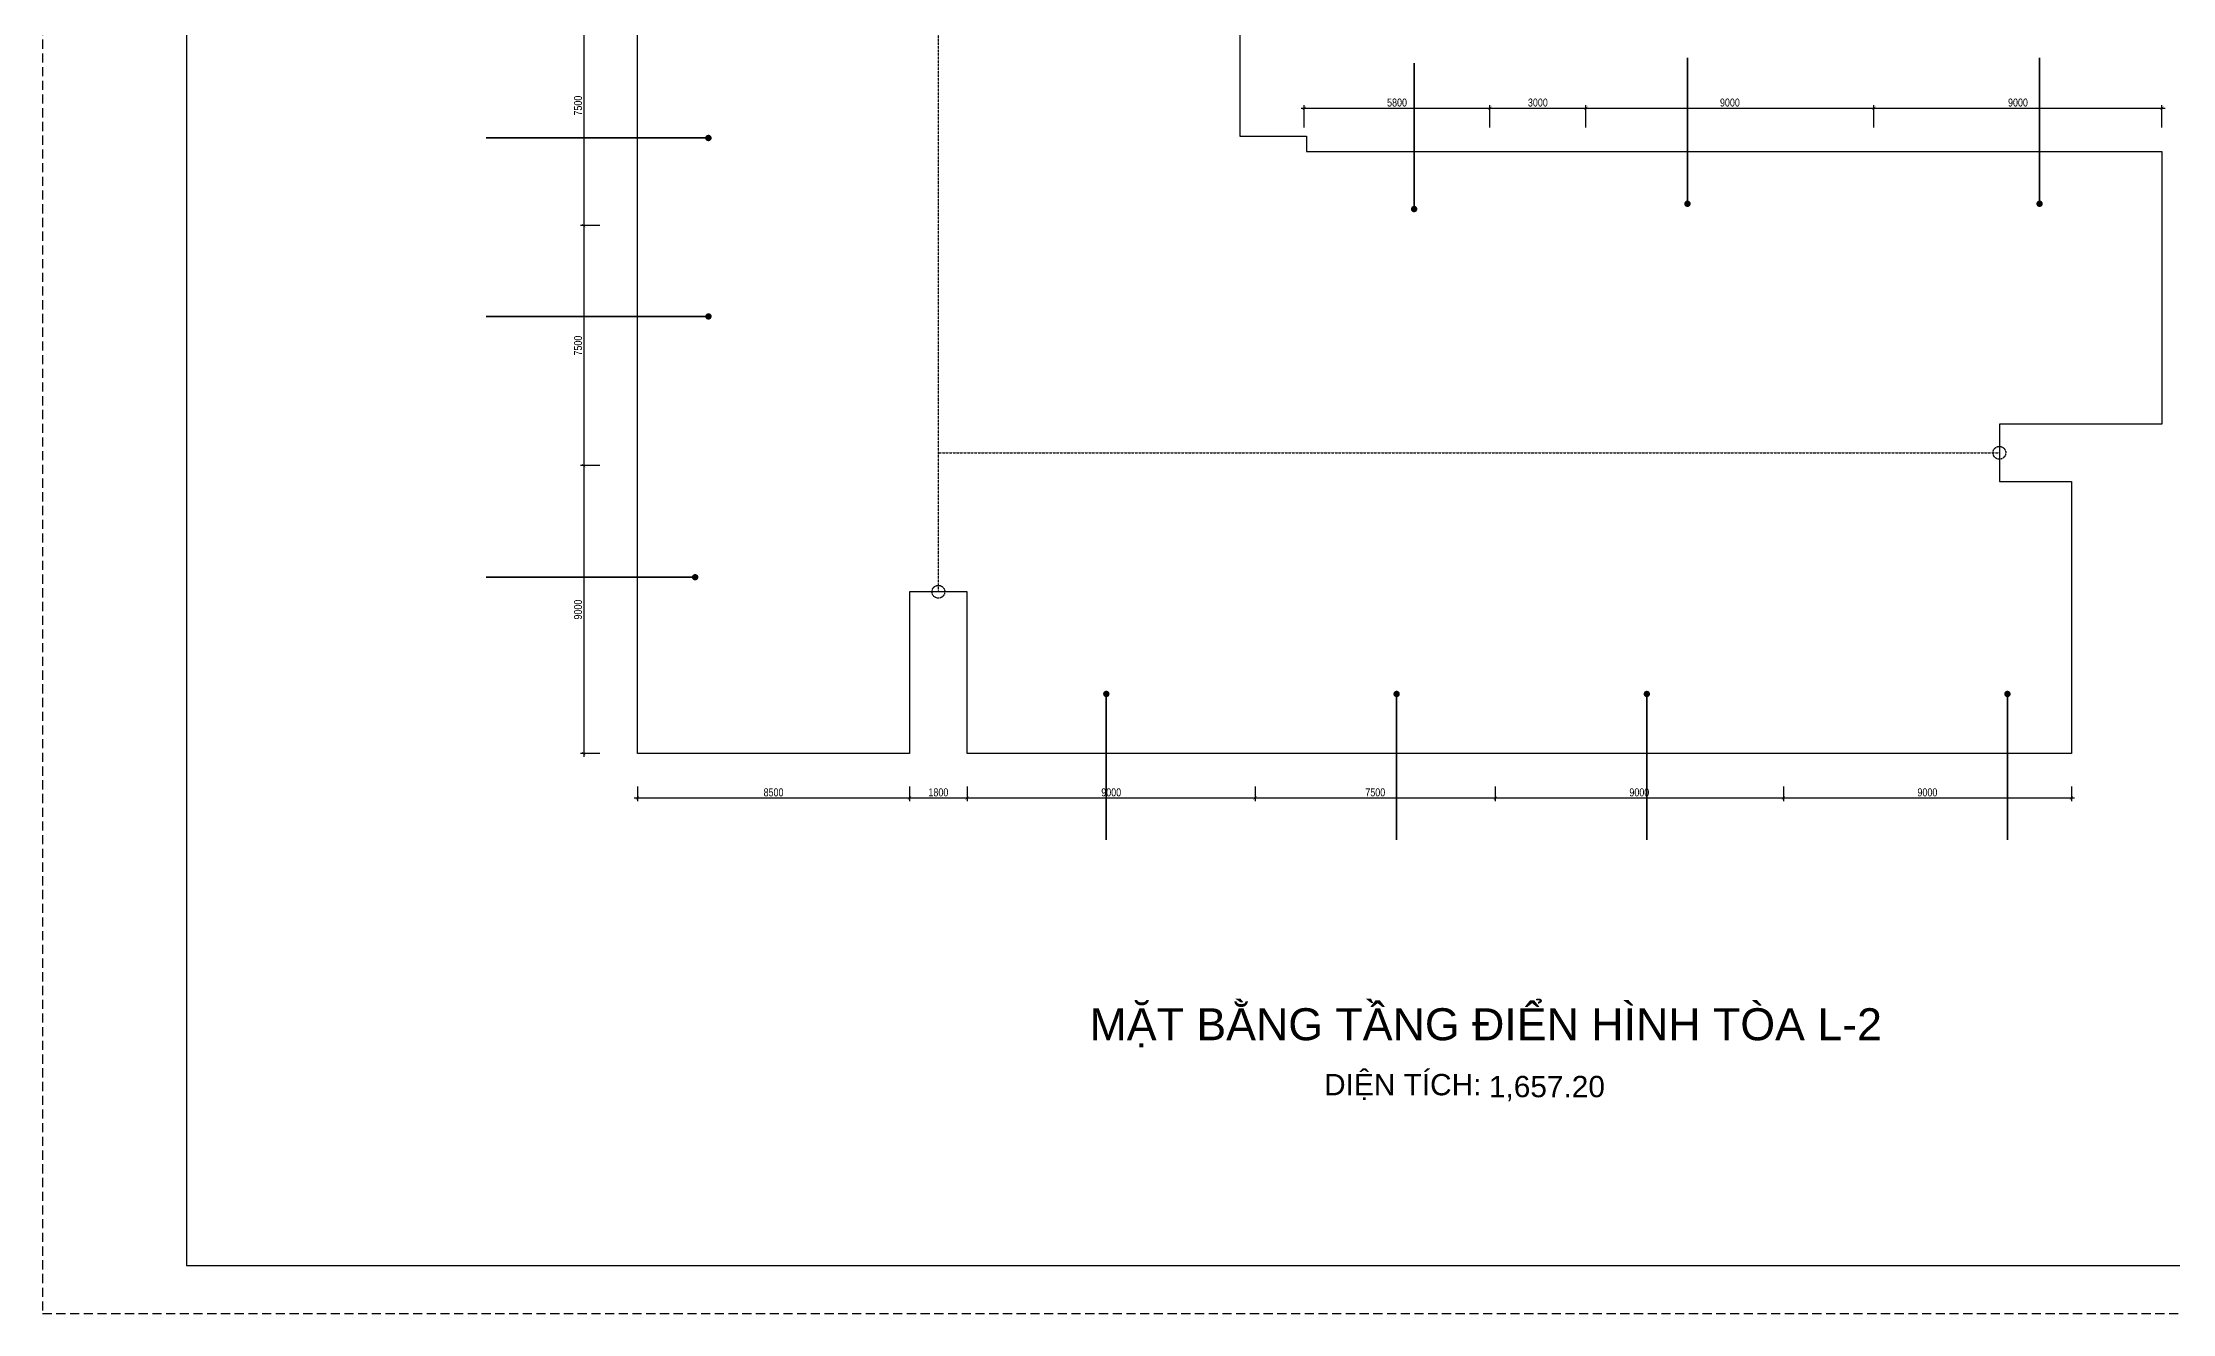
# Model space of a CAD drawing. Header units: millimetres. Extents: x 43 to 126043, y -89269 to -169.
# Drawn here: x 43 to 66586, y -89269 to -49553 of the extents above; entities that cross this region are included whole.
import ezdxf
from ezdxf.enums import TextEntityAlignment as Align

# ---------------------------------------------------------------- set-up
doc = ezdxf.new("R2010")
doc.units = ezdxf.units.MM
doc.linetypes.add('HIDDEN', pattern=[9.525, 6.35, -3.175])
doc.layers.get('0').update_dxf_attribs({"color": 231})
doc.layers.get('DefPoints').update_dxf_attribs({"color": 191})
doc.layers.add('A-SHBD', color=7, linetype='Continuous', lineweight=35)
doc.layers.add('A-TEXT', color=255, linetype='Continuous', lineweight=25)
doc.layers.add('ls-dim', color=231, linetype='Continuous')
doc.layers.add('MDI-BAO', color=1, linetype='Continuous')
doc.layers.add('MDI-HANHLANG', color=5, linetype='HIDDEN', plot=False)
doc.styles.add('250602-MB CO CAU CĂN HO X1-3A-1$0$style1', font='arial.ttf')
doc.styles.add('AOL-Style', font='arial.ttf', dxfattribs={"width": 0.85, "height": 4})
doc.styles.add('VTK_Arial', font='arial.ttf', dxfattribs={"width": 0.8})
doc.dimstyles.new('250602-MB CO CAU CĂN HO X1-3A-1$0$Dim_50', dxfattribs={"dimscale": 50, "dimtxt": 2, "dimasz": 1.5, "dimexe": 1, "dimexo": 0, "dimgap": 1, "dimtad": 1, "dimdec": 0, "dimlfac": -1, "dimzin": 12, "dimdsep": 46, "dimtxsty": '250602-MB CO CAU CĂN HO X1-3A-1$0$style1', "dimblk1": '250602-MB CO CAU CĂN HO X1-3A-1$0$_ARCHTICK', "dimblk2": '250602-MB CO CAU CĂN HO X1-3A-1$0$_ARCHTICK', "dimsah": 1, "dimcen": 1.5, "dimdle": 1.5, "dimclrd": 256, "dimclre": 256, "dimclrt": 2, "dimadec": 1, "dimazin": 3, "dimtm": 1e-09, "dimtfac": 0.416667, "dimtdec": 0, "dimtix": 1, "dimtmove": 2, "dimatfit": 3, "dimfxl": 7, "dimfxlon": 1, "dimtolj": 1, "dimtzin": 0, "dimlwd": -1, "dimlwe": -1, "dimarcsym": 1})
doc.dimstyles.new('A-2.5-DIM100', dxfattribs={"dimscale": 100, "dimtxt": 2.5, "dimasz": 1, "dimexe": 1, "dimexo": 0, "dimgap": 0.5, "dimtad": 1, "dimdec": 0, "dimzin": 12, "dimdsep": 46, "dimtxsty": 'VTK_Arial', "dimblk": 'ARCHTICK', "dimcen": 0, "dimdle": 1, "dimclrd": 256, "dimclre": 256, "dimclrt": 7, "dimadec": 1, "dimazin": 3, "dimtfac": 1, "dimtdec": 0, "dimtmove": 0, "dimatfit": 2, "dimfxl": 20, "dimtolj": 1, "dimtzin": 0, "dimlwd": -1, "dimlwe": -1, "dimarcsym": 0})

# ---------------------------------------------------------------- blocks, each defined once
blk = doc.blocks.new('VTK-A1_BoKhungTen')
at = {"layer": 'DefPoints', "linetype": 'HIDDEN', "ltscale": 0.3}
blk.add_lwpolyline([(0, -594), (840, -594), (840, 0), (0, 0)], close=True, dxfattribs=at)
at = {"layer": 'DefPoints'}
blk.add_lwpolyline([(755, -10), (30, -10), (30, -584), (755, -584)], dxfattribs=at)
blk = doc.blocks.new('AOL-Label')
at = {"style": 'AOL-Style', "width": 0.85}
for tag, p in [('AOL-SPACE', (0, 0)), ('AOL-AREA', (0, -6))]:
    blk.add_attdef(tag, text='', height=4, dxfattribs=at).set_placement(p, align=Align.MIDDLE_CENTER)
blk = doc.blocks.new('250602-MB CO CAU CĂN HO X1-3A-1$0$_ARCHTICK')
at = {"color": 0, "linetype": 'ByBlock', "const_width": 0.15}
blk.add_lwpolyline([(-0.5, -0.5), (0.5, 0.5)], dxfattribs=at)
blk = doc.blocks.new('_ArchTick')
at = {"color": 0, "linetype": 'ByBlock', "const_width": 0.15}
blk.add_lwpolyline([(-0.5, -0.5), (0.5, 0.5)], dxfattribs=at)
blk = doc.blocks.new('*D26')
at = {"layer": 'DefPoints', "color": 0, "transparency": 16777216}
for p in [(17457, -47773), (16950, -55273), (17457, -55273)]:
    blk.add_point(p, dxfattribs=at)
at = {"layer": 'ls-dim', "transparency": 16777216}
for p, q in [((17457, -47773), (16850, -47773)), ((16950, -47673), (16950, -55373)), ((17457, -55273), (16850, -55273))]:
    blk.add_line(p, q, dxfattribs=at)
at = {"layer": 'ls-dim', "transparency": 16777216, "xscale": 100, "yscale": 100, "zscale": 100}
for p, rotation in [((16950, -47773), 90), ((16950, -55273), 270)]:
    blk.add_blockref('_ArchTick', p, dxfattribs=dict(at, rotation=rotation))
at = {"layer": 'ls-dim', "color": 7, "transparency": 16777216, "insert": (16772, -51523), "char_height": 250, "attachment_point": 5, "rotation": 90, "style": 'VTK_Arial'}
blk.add_mtext('\\A1;7500', dxfattribs=at)
blk = doc.blocks.new('*D27')
at = {"layer": 'DefPoints', "color": 0, "transparency": 16777216}
for p in [(17457, -55273), (16950, -62773), (17457, -62773)]:
    blk.add_point(p, dxfattribs=at)
at = {"layer": 'ls-dim', "transparency": 16777216}
for p, q in [((16950, -55173), (16950, -62873)), ((17457, -55273), (16850, -55273)), ((17457, -62773), (16850, -62773))]:
    blk.add_line(p, q, dxfattribs=at)
at = {"layer": 'ls-dim', "transparency": 16777216, "xscale": 100, "yscale": 100, "zscale": 100}
for p, rotation in [((16950, -55273), 90), ((16950, -62773), 270)]:
    blk.add_blockref('_ArchTick', p, dxfattribs=dict(at, rotation=rotation))
at = {"layer": 'ls-dim', "color": 7, "transparency": 16777216, "insert": (16772, -59023), "char_height": 250, "attachment_point": 5, "rotation": 90, "style": 'VTK_Arial'}
blk.add_mtext('\\A1;7500', dxfattribs=at)
blk = doc.blocks.new('*D28')
at = {"layer": 'DefPoints', "color": 0, "transparency": 16777216}
for p in [(17457, -62773), (16950, -71773), (17457, -71773)]:
    blk.add_point(p, dxfattribs=at)
at = {"layer": 'ls-dim', "transparency": 16777216}
for p, q in [((17457, -62773), (16850, -62773)), ((16950, -62673), (16950, -71873)), ((17457, -71773), (16850, -71773))]:
    blk.add_line(p, q, dxfattribs=at)
at = {"layer": 'ls-dim', "transparency": 16777216, "xscale": 100, "yscale": 100, "zscale": 100}
for p, rotation in [((16950, -62773), 90), ((16950, -71773), 270)]:
    blk.add_blockref('_ArchTick', p, dxfattribs=dict(at, rotation=rotation))
at = {"layer": 'ls-dim', "color": 7, "transparency": 16777216, "insert": (16772, -67273), "char_height": 250, "attachment_point": 5, "rotation": 90, "style": 'VTK_Arial'}
blk.add_mtext('\\A1;9000', dxfattribs=at)
blk = doc.blocks.new('*D39')
at = {"layer": 'DefPoints', "color": 0, "transparency": 16777216}
for p in [(45261, -51606), (39461, -52208), (45261, -52208)]:
    blk.add_point(p, dxfattribs=at)
at = {"layer": 'ls-dim', "transparency": 16777216}
for p, q in [((39361, -51606), (45361, -51606)), ((39461, -52208), (39461, -51506)), ((45261, -52208), (45261, -51506))]:
    blk.add_line(p, q, dxfattribs=at)
at = {"layer": 'ls-dim', "transparency": 16777216, "xscale": 100, "yscale": 100, "zscale": 100, "rotation": 180}
blk.add_blockref('_ArchTick', (39461, -51606), dxfattribs=at)
at = {"layer": 'ls-dim', "transparency": 16777216, "xscale": 100, "yscale": 100, "zscale": 100}
blk.add_blockref('_ArchTick', (45261, -51606), dxfattribs=at)
at = {"layer": 'ls-dim', "color": 7, "transparency": 16777216, "insert": (42361, -51428), "char_height": 250, "attachment_point": 5, "style": 'VTK_Arial'}
blk.add_mtext('\\A1;5800', dxfattribs=at)
blk = doc.blocks.new('*D40')
at = {"layer": 'DefPoints', "color": 0, "transparency": 16777216}
for p in [(48261, -51606), (45261, -52208), (48261, -52208)]:
    blk.add_point(p, dxfattribs=at)
at = {"layer": 'ls-dim', "transparency": 16777216}
for p, q in [((45161, -51606), (48361, -51606)), ((45261, -52208), (45261, -51506)), ((48261, -52208), (48261, -51506))]:
    blk.add_line(p, q, dxfattribs=at)
at = {"layer": 'ls-dim', "transparency": 16777216, "xscale": 100, "yscale": 100, "zscale": 100, "rotation": 180}
blk.add_blockref('_ArchTick', (45261, -51606), dxfattribs=at)
at = {"layer": 'ls-dim', "transparency": 16777216, "xscale": 100, "yscale": 100, "zscale": 100}
blk.add_blockref('_ArchTick', (48261, -51606), dxfattribs=at)
at = {"layer": 'ls-dim', "color": 7, "transparency": 16777216, "insert": (46761, -51428), "char_height": 250, "attachment_point": 5, "style": 'VTK_Arial'}
blk.add_mtext('\\A1;3000', dxfattribs=at)
blk = doc.blocks.new('*D41')
at = {"layer": 'DefPoints', "color": 0, "transparency": 16777216}
for p in [(57261, -51606), (48261, -52208), (57261, -52208)]:
    blk.add_point(p, dxfattribs=at)
at = {"layer": 'ls-dim', "transparency": 16777216}
for p, q in [((48161, -51606), (57361, -51606)), ((48261, -52208), (48261, -51506)), ((57261, -52208), (57261, -51506))]:
    blk.add_line(p, q, dxfattribs=at)
at = {"layer": 'ls-dim', "transparency": 16777216, "xscale": 100, "yscale": 100, "zscale": 100, "rotation": 180}
blk.add_blockref('_ArchTick', (48261, -51606), dxfattribs=at)
at = {"layer": 'ls-dim', "transparency": 16777216, "xscale": 100, "yscale": 100, "zscale": 100}
blk.add_blockref('_ArchTick', (57261, -51606), dxfattribs=at)
at = {"layer": 'ls-dim', "color": 7, "transparency": 16777216, "insert": (52761, -51428), "char_height": 250, "attachment_point": 5, "style": 'VTK_Arial'}
blk.add_mtext('\\A1;9000', dxfattribs=at)
blk = doc.blocks.new('*D42')
at = {"layer": 'DefPoints', "color": 0, "transparency": 16777216}
for p in [(66261, -51606), (57261, -52208), (66261, -52208)]:
    blk.add_point(p, dxfattribs=at)
at = {"layer": 'ls-dim', "transparency": 16777216}
for p, q in [((57161, -51606), (66361, -51606)), ((57261, -52208), (57261, -51506)), ((66261, -52208), (66261, -51506))]:
    blk.add_line(p, q, dxfattribs=at)
at = {"layer": 'ls-dim', "transparency": 16777216, "xscale": 100, "yscale": 100, "zscale": 100, "rotation": 180}
blk.add_blockref('_ArchTick', (57261, -51606), dxfattribs=at)
at = {"layer": 'ls-dim', "transparency": 16777216, "xscale": 100, "yscale": 100, "zscale": 100}
blk.add_blockref('_ArchTick', (66261, -51606), dxfattribs=at)
at = {"layer": 'ls-dim', "color": 7, "transparency": 16777216, "insert": (61761, -51428), "char_height": 250, "attachment_point": 5, "style": 'VTK_Arial'}
blk.add_mtext('\\A1;9000', dxfattribs=at)
blk = doc.blocks.new('*D46')
at = {"layer": 'DefPoints', "color": 0, "transparency": 16777216}
for p in [(54431, -72802), (54431, -73163), (63431, -72802)]:
    blk.add_point(p, dxfattribs=at)
at = {"layer": 'ls-dim', "transparency": 16777216}
for p, q in [((63531, -73163), (54331, -73163)), ((54431, -72802), (54431, -73263)), ((63431, -72802), (63431, -73263))]:
    blk.add_line(p, q, dxfattribs=at)
at = {"layer": 'ls-dim', "transparency": 16777216, "xscale": 100, "yscale": 100, "zscale": 100, "rotation": 180}
blk.add_blockref('_ArchTick', (54431, -73163), dxfattribs=at)
at = {"layer": 'ls-dim', "transparency": 16777216, "xscale": 100, "yscale": 100, "zscale": 100}
blk.add_blockref('_ArchTick', (63431, -73163), dxfattribs=at)
at = {"layer": 'ls-dim', "color": 7, "transparency": 16777216, "insert": (58931, -72986), "char_height": 250, "attachment_point": 5, "style": 'VTK_Arial'}
blk.add_mtext('\\A1;9000', dxfattribs=at)
blk = doc.blocks.new('*D47')
at = {"layer": 'DefPoints', "color": 0, "transparency": 16777216}
for p in [(45431, -72802), (45431, -73163), (54431, -72802)]:
    blk.add_point(p, dxfattribs=at)
at = {"layer": 'ls-dim', "transparency": 16777216}
for p, q in [((54531, -73163), (45331, -73163)), ((45431, -72802), (45431, -73263)), ((54431, -72802), (54431, -73263))]:
    blk.add_line(p, q, dxfattribs=at)
at = {"layer": 'ls-dim', "transparency": 16777216, "xscale": 100, "yscale": 100, "zscale": 100, "rotation": 180}
blk.add_blockref('_ArchTick', (45431, -73163), dxfattribs=at)
at = {"layer": 'ls-dim', "transparency": 16777216, "xscale": 100, "yscale": 100, "zscale": 100}
blk.add_blockref('_ArchTick', (54431, -73163), dxfattribs=at)
at = {"layer": 'ls-dim', "color": 7, "transparency": 16777216, "insert": (49931, -72986), "char_height": 250, "attachment_point": 5, "style": 'VTK_Arial'}
blk.add_mtext('\\A1;9000', dxfattribs=at)
blk = doc.blocks.new('*D48')
at = {"layer": 'DefPoints', "color": 0, "transparency": 16777216}
for p in [(37931, -72802), (37931, -73163), (45431, -72802)]:
    blk.add_point(p, dxfattribs=at)
at = {"layer": 'ls-dim', "transparency": 16777216}
for p, q in [((45531, -73163), (37831, -73163)), ((37931, -72802), (37931, -73263)), ((45431, -72802), (45431, -73263))]:
    blk.add_line(p, q, dxfattribs=at)
at = {"layer": 'ls-dim', "transparency": 16777216, "xscale": 100, "yscale": 100, "zscale": 100, "rotation": 180}
blk.add_blockref('_ArchTick', (37931, -73163), dxfattribs=at)
at = {"layer": 'ls-dim', "transparency": 16777216, "xscale": 100, "yscale": 100, "zscale": 100}
blk.add_blockref('_ArchTick', (45431, -73163), dxfattribs=at)
at = {"layer": 'ls-dim', "color": 7, "transparency": 16777216, "insert": (41681, -72986), "char_height": 250, "attachment_point": 5, "style": 'VTK_Arial'}
blk.add_mtext('\\A1;7500', dxfattribs=at)
blk = doc.blocks.new('*D49')
at = {"layer": 'DefPoints', "color": 0, "transparency": 16777216}
for p in [(28931, -72802), (28931, -73163), (37931, -72802)]:
    blk.add_point(p, dxfattribs=at)
at = {"layer": 'ls-dim', "transparency": 16777216}
for p, q in [((38031, -73163), (28831, -73163)), ((28931, -72802), (28931, -73263)), ((37931, -72802), (37931, -73263))]:
    blk.add_line(p, q, dxfattribs=at)
at = {"layer": 'ls-dim', "transparency": 16777216, "xscale": 100, "yscale": 100, "zscale": 100, "rotation": 180}
blk.add_blockref('_ArchTick', (28931, -73163), dxfattribs=at)
at = {"layer": 'ls-dim', "transparency": 16777216, "xscale": 100, "yscale": 100, "zscale": 100}
blk.add_blockref('_ArchTick', (37931, -73163), dxfattribs=at)
at = {"layer": 'ls-dim', "color": 7, "transparency": 16777216, "insert": (33431, -72986), "char_height": 250, "attachment_point": 5, "style": 'VTK_Arial'}
blk.add_mtext('\\A1;9000', dxfattribs=at)
blk = doc.blocks.new('*D50')
at = {"layer": 'DefPoints', "color": 0, "transparency": 16777216}
for p in [(27131, -72802), (27131, -73163), (28931, -72802)]:
    blk.add_point(p, dxfattribs=at)
at = {"layer": 'ls-dim', "transparency": 16777216}
for p, q in [((29031, -73163), (27031, -73163)), ((27131, -72802), (27131, -73263)), ((28931, -72802), (28931, -73263))]:
    blk.add_line(p, q, dxfattribs=at)
at = {"layer": 'ls-dim', "transparency": 16777216, "xscale": 100, "yscale": 100, "zscale": 100, "rotation": 180}
blk.add_blockref('_ArchTick', (27131, -73163), dxfattribs=at)
at = {"layer": 'ls-dim', "transparency": 16777216, "xscale": 100, "yscale": 100, "zscale": 100}
blk.add_blockref('_ArchTick', (28931, -73163), dxfattribs=at)
at = {"layer": 'ls-dim', "color": 7, "transparency": 16777216, "insert": (28031, -72986), "char_height": 250, "attachment_point": 5, "style": 'VTK_Arial'}
blk.add_mtext('\\A1;1800', dxfattribs=at)
blk = doc.blocks.new('*D51')
at = {"layer": 'DefPoints', "color": 0, "transparency": 16777216}
for p in [(18631, -72802), (18631, -73163), (27131, -72802)]:
    blk.add_point(p, dxfattribs=at)
at = {"layer": 'ls-dim', "transparency": 16777216}
for p, q in [((27231, -73163), (18531, -73163)), ((18631, -72802), (18631, -73263)), ((27131, -72802), (27131, -73263))]:
    blk.add_line(p, q, dxfattribs=at)
at = {"layer": 'ls-dim', "transparency": 16777216, "xscale": 100, "yscale": 100, "zscale": 100, "rotation": 180}
blk.add_blockref('_ArchTick', (18631, -73163), dxfattribs=at)
at = {"layer": 'ls-dim', "transparency": 16777216, "xscale": 100, "yscale": 100, "zscale": 100}
blk.add_blockref('_ArchTick', (27131, -73163), dxfattribs=at)
at = {"layer": 'ls-dim', "color": 7, "transparency": 16777216, "insert": (22881, -72986), "char_height": 250, "attachment_point": 5, "style": 'VTK_Arial'}
blk.add_mtext('\\A1;8500', dxfattribs=at)

msp = doc.modelspace()

# ---------------------------------------------------------------- linework, layer by layer
at = {"layer": 'MDI-BAO', "elevation": 0}
msp.add_lwpolyline([(18630.7, -9773.2), (27130.7, -9773.2), (27130.7, -14953.2), (28930.6, -14953.2), (28930.6, -9873.2), (37445.4, -9873.2), (37445.4, -52473.2), (39530.6, -52473.2), (39530.6, -52958.2), (66260.6, -52958.2), (66260.6, -61473.2), (61180.6, -61473.2), (61180.6, -63273.2), (63430.6, -63273.2), (63430.6, -71773.2), (28930.6, -71773.2), (28930.6, -66715.7), (27130.7, -66715.7), (27130.7, -71773.2), (18630.7, -71773.2)], close=True, dxfattribs=at)
at = {"layer": 'MDI-HANHLANG'}
for p, q in [((28030.6, -66715.7), (28030.6, -14953.2)), ((28030.6, -62373.2), (61180.6, -62373.2))]:
    msp.add_line(p, q, dxfattribs=at)
for centre in [(61180.6, -62373.2), (28030.6, -66715.7)]:
    msp.add_circle(centre, 200, dxfattribs=at)

# ---------------------------------------------------------------- block references
msp.add_blockref('AOL-Label', (42840.8, -78512.9, 0)).add_auto_attribs({'AOL-SPACE': 'SPACE NAME', 'AOL-AREA': 'Area'})
msp.add_blockref('AOL-Label', (42840.8, -78512.9, 0)).add_auto_attribs({'AOL-SPACE': 'SPACE NAME', 'AOL-AREA': 'Area'})
msp.add_blockref('AOL-Label', (42840.8, -78512.9, 0)).add_auto_attribs({'AOL-SPACE': 'SPACE NAME', 'AOL-AREA': 'Area'})
at = {"layer": 'DefPoints', "xscale": 150, "yscale": 150, "zscale": 150}
msp.add_blockref('VTK-A1_BoKhungTen', (43.4, -168.9), dxfattribs=at)

# ---------------------------------------------------------------- texts
at = {"layer": 'A-TEXT', "style": 'VTK_Arial'}
msp.add_text('MẶT BẰNG TẦNG ĐIỂN HÌNH TÒA L-2', height=1000, dxfattribs=at).set_placement((45132.5, -80732), align=Align.CENTER)
for s, p in [('DIỆN TÍCH:', (40082.4, -82451.9)), ('1,657.20', (45231.5, -82512.3))]:
    msp.add_text(s, height=666.67, dxfattribs=at).set_placement(p)

# ---------------------------------------------------------------- dimensions: what is measured, and where the dimension line sits
at = {"layer": 'ls-dim'}
for base, p1, p2, angle, picture, middle in [((16950.1, -55273.2), (17457.1, -47773.2), (17457.1, -55273.2), 90, '*D26', (16772.4, -51523.2)), ((48260.6, -51605.6), (45260.6, -52208), (48260.6, -52208), 180, '*D40', (46760.6, -51427.9)), ((57260.6, -51605.6), (48260.6, -52208), (57260.6, -52208), 180, '*D41', (52760.6, -51427.9)), ((66260.6, -51605.6), (57260.6, -52208), (66260.6, -52208), 180, '*D42', (61760.6, -51427.9)), ((16950.1, -62773.2), (17457.1, -55273.2), (17457.1, -62773.2), 90, '*D27', (16772.4, -59023.2)), ((16950.1, -71773.2), (17457.1, -62773.2), (17457.1, -71773.2), 90, '*D28', (16772.4, -67273.2)), ((18630.7, -73163.3), (27130.7, -72801.5), (18630.7, -72801.5), 0, '*D51', (22880.7, -72985.7)), ((27130.7, -73163.3), (28930.6, -72801.5), (27130.7, -72801.5), 0, '*D50', (28030.6, -72985.7)), ((28930.6, -73163.3), (37930.6, -72801.5), (28930.6, -72801.5), 0, '*D49', (33430.6, -72985.7)), ((37930.6, -73163.3), (45430.6, -72801.5), (37930.6, -72801.5), 0, '*D48', (41680.6, -72985.7)), ((45430.6, -73163.3), (54430.6, -72801.5), (45430.6, -72801.5), 0, '*D47', (49930.6, -72985.7))]:
    dim = msp.add_linear_dim(base=base, p1=p1, p2=p2, angle=angle, dimstyle='A-2.5-DIM100', override={"dimpost": '\\X', "dimtmove": 1}, dxfattribs=at)
    dim.commit()
    dim.dimension.update_dxf_attribs({"geometry": picture, "text_midpoint": middle})
for p1, p2, distance, picture, middle in [((39460.6, -52208), (45260.6, -52208), 602.4, '*D39', (42360.6, -51427.9)), ((63430.6, -72801.5), (54430.6, -72801.5), 361.8, '*D46', (58930.6, -72985.7))]:
    dim = msp.add_aligned_dim(p1=p1, p2=p2, distance=distance, dimstyle='A-2.5-DIM100', override={"dimpost": '\\X'}, dxfattribs=at)
    dim.commit()
    dim.dimension.update_dxf_attribs({"geometry": picture, "text_midpoint": middle})

# ---------------------------------------------------------------- leaders
at = {"layer": 'A-SHBD'}
for points in [[(42895.4, -54754.6, 0), (42895.4, -50196.9, 0)], [(51434.4, -54589.6, 0), (51434.4, -50031.9, 0)], [(62436.1, -54589.6, 0), (62436.1, -50031.9, 0)], [(20846.9, -52534.5, 0), (13897.3, -52534.5, 0)], [(20846.9, -58110.9, 0), (13897.3, -58111, 0)], [(20432, -66261.8, 0), (13897.3, -66261.8, 0)], [(33277.9, -69909.8, 0), (33277.9, -74467.5, 0)], [(42347.1, -69909.8, 0), (42347.1, -74467.5, 0)], [(50165.6, -69909.8, 0), (50165.6, -74467.5, 0)], [(61432.6, -69909.8, 0), (61432.6, -74467.5, 0)]]:
    msp.add_leader(points, dimstyle='250602-MB CO CAU CĂN HO X1-3A-1$0$Dim_50', override={"dimasz": 4, "dimtad": 0, "dimldrblk": 'Dot', "dimtfill": 1}, dxfattribs=at)

doc.saveas('drawing.dxf')
